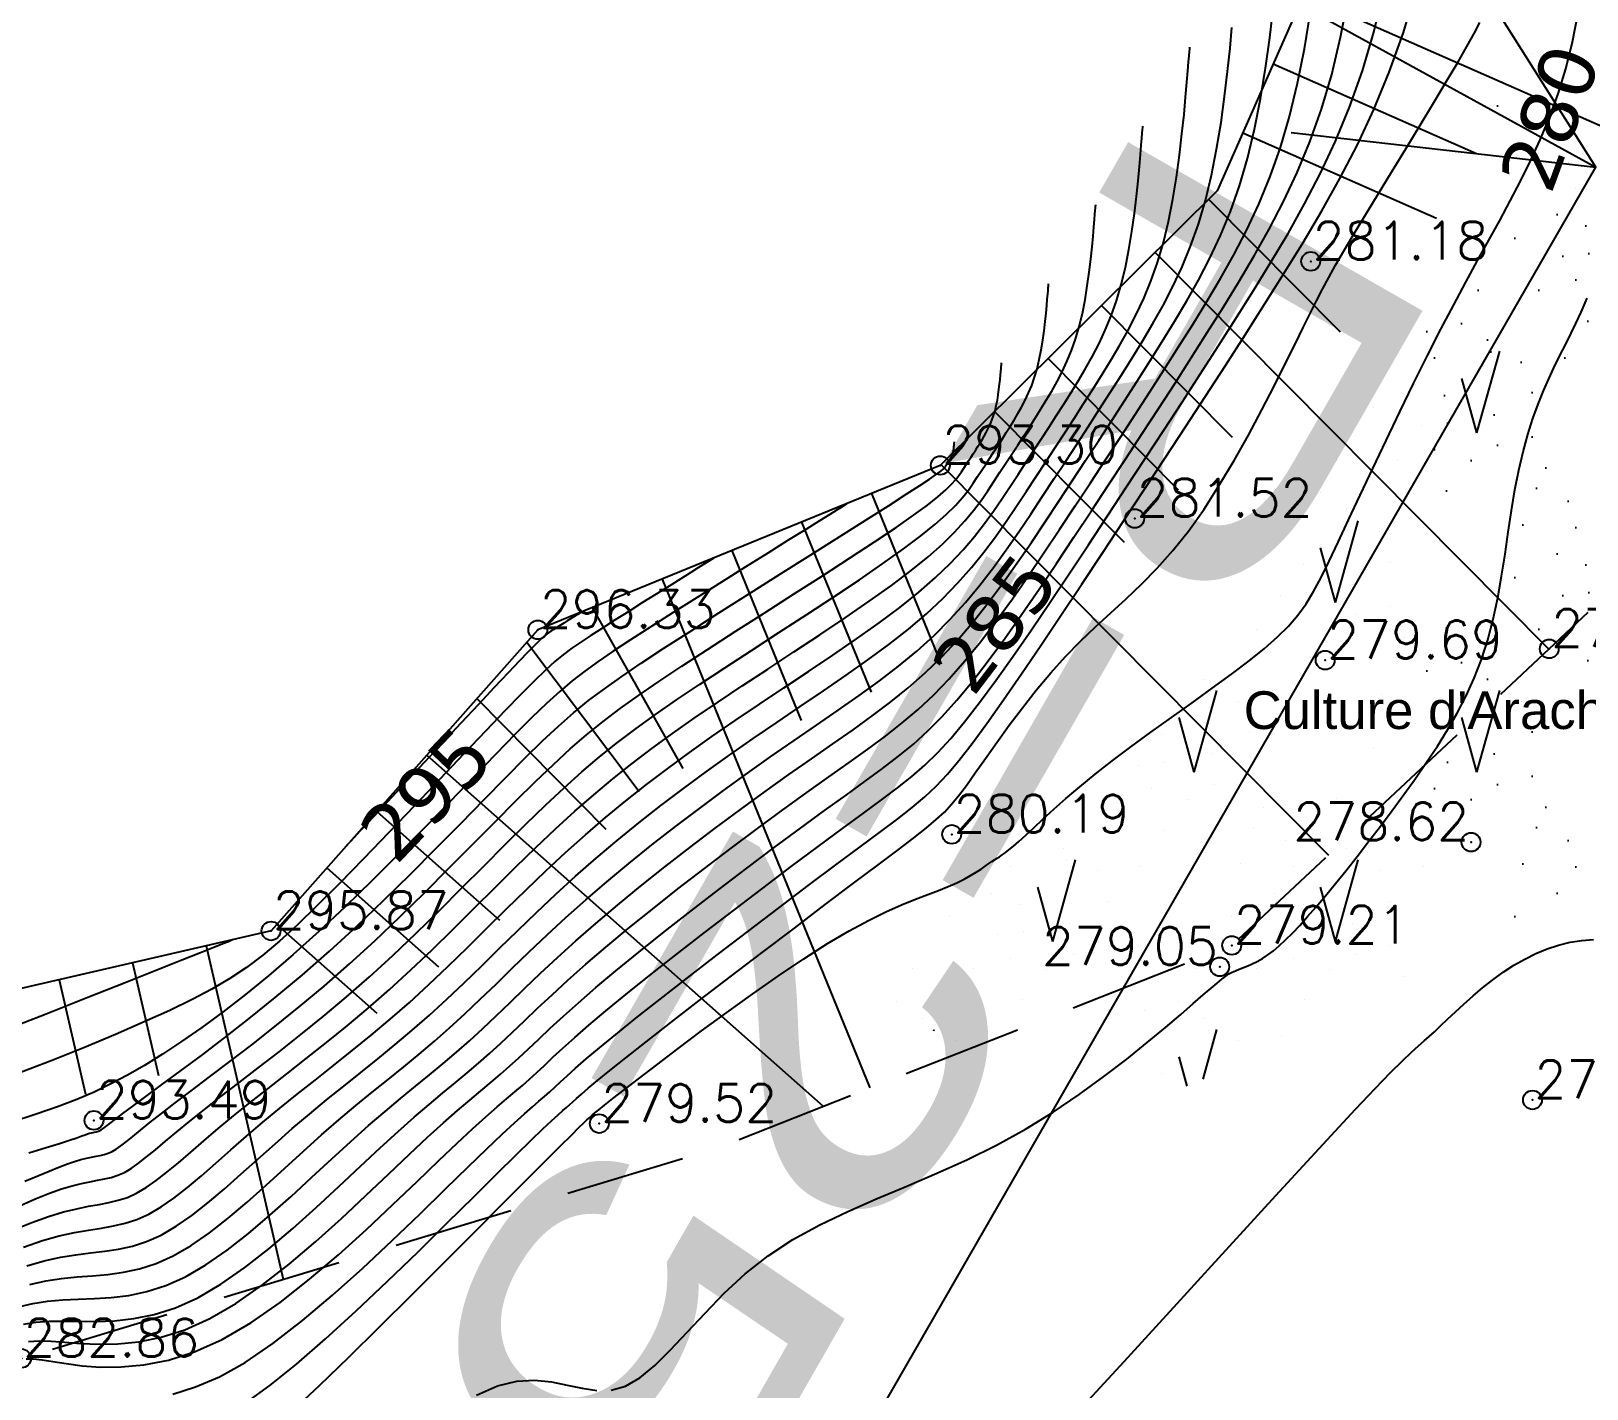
# Model space of a CAD drawing. Header units: millimetres. Extents: x 524954 to 526204, y 9523489 to 9524010.
# Drawn here: x 525269.15 to 525310.42, y 9523819.64 to 9523855.67 of the extents above; entities that cross this region are included whole.
import ezdxf
from ezdxf.enums import TextEntityAlignment as Align

# ---------------------------------------------------------------- set-up
doc = ezdxf.new("R2010")
doc.units = ezdxf.units.MM
doc.header["$PDMODE"] = 32
doc.header["$PDSIZE"] = 0.5
doc.linetypes.add('CACHE2', pattern=[4.7625, 3.175, -1.5875])
for name, color, linetype in [('Bas_Talus', 40, 'CACHE2'), ('CN_01_00', 3, 'Continuous'), ('CN_02_00', 4, 'Continuous'), ('CN_05_00', 6, 'Continuous'), ('CN_10_00', 1, 'Continuous'), ('Cotation Courbes de niveau', 7, 'Continuous'), ('Haut_Talus', 30, 'Continuous'), ('PLUME_2', 1, 'Continuous'), ('Talus', 2, 'Continuous'), ('TopoAlt', 3, 'Continuous'), ('TOPOJIS', 7, 'Continuous'), ('Toponomie', 7, 'CACHE2'), ('Végétation_Plantation', 70, 'Continuous')]:
    doc.layers.add(name, color=color, linetype=linetype)
doc.styles.add('Simplex 1.0', font='Simplex.shx', dxfattribs={"width": 0.99, "height": 1})
doc.styles.get("Standard").update_dxf_attribs({"font": 'arial.ttf'})
doc.styles.add('Verdana 1.0', font='verdana.ttf', dxfattribs={"width": 0.99, "height": 1})

# ---------------------------------------------------------------- blocks, each defined once
blk = doc.blocks.new('TCPOINT M')
at = {"color": 0}
blk.add_point((0, 0), dxfattribs=at)
at = {"layer": 'TopoAlt', "style": 'Simplex 1.0', "width": 0.99}
blk.add_attdef('ALT', (0.15, 0.15), '', height=1, dxfattribs=at)

msp = doc.modelspace()

# ---------------------------------------------------------------- hatches: boundary and pattern name
at = {"layer": 'Végétation_Plantation', "linetype": 'CACHE2', "ltscale": 0.5}
h = msp.add_hatch(dxfattribs=at)
h.set_pattern_fill('BROUSS', color=256, scale=1.5, style=0)
h.set_pattern_definition([(74.475889, (0, 0), (-3.750000001, 13.500000005), [2.25, -11.761156275]), (74.475889, (3.75, 4.5), (-3.750000001, 13.500000005), [2.25, -11.761156275]), (74.475889, (7.5, 9), (-3.750000001, 13.500000005), [2.25, -11.761156275]), (105.524111, (0, 0), (-7.500000003, 4e-10), [1.5, -12.511156275]), (105.524111, (3.75, 4.5), (-7.500000003, 4e-10), [1.5, -12.511156275]), (105.524111, (7.5, 9), (-7.500000003, 4e-10), [1.5, -12.511156275]), (0, (0.453, 0.484), (3.75, 4.5), [0, -7.5]), (0, (1.468, 1.072), (3.75, 4.5), [0, -7.5]), (0, (1.1713, 1.8804), (3.75, 4.5), [0, -7.5]), (0, (2.327, 1.9907), (3.75, 4.5), [0, -7.5]), (0, (1.64, 3.7912), (3.75, 4.5), [0, -7.5]), (0, (0.3684, 2.1545), (3.75, 4.5), [0, -7.5]), (0, (0.281, 2.4684), (3.75, 4.5), [0, -7.5]), (0, (0.0314, 3.7912), (3.75, 4.5), [0, -7.5]), (0, (-0.7807, 0.2634), (3.75, 4.5), [0, -7.5]), (0, (-0.8588, 0.9984), (3.75, 4.5), [0, -7.5]), (0, (-1.468, 0.19), (3.75, 4.5), [0, -7.5]), (0, (-1.624, 1.2924), (3.75, 4.5), [0, -7.5]), (0, (-1.1242, 1.9905), (3.75, 4.5), [0, -7.5]), (0, (-1.3274, 2.6888), (3.75, 4.5), [0, -7.5]), (0, (-1.9207, 3.5707), (3.75, 4.5), [0, -7.5]), (0, (-0.406, 2.9085), (3.75, 4.5), [0, -7.5]), (0, (-2.53, 2.064), (3.75, 4.5), [0, -7.5]), (0, (-2.7485, 0.6675), (3.75, 4.5), [0, -7.5]), (0, (-1.1235, -0.4347), (3.75, 4.5), [0, -7.5]), (0, (-0.156, -0.7287), (3.75, 4.5), [0, -7.5]), (0, (-0.812, -1.537), (3.75, 4.5), [0, -7.5]), (0, (1.5774, -1.4635), (3.75, 4.5), [0, -7.5]), (0, (0.5466, -0.3245), (3.75, 4.5), [0, -7.5]), (0, (1.468, -0.104), (3.75, 4.5), [0, -7.5])])
h.paths.add_polyline_path([(525311.992, 9523862.041), (525316.951, 9523861.738), (525316.172, 9523853.705), (525314.206, 9523849.526), (525314.269, 9523844.903), (525315.094, 9523841.087), (525313.825, 9523836.527), (525311.288, 9523833.361), (525306.213, 9523830.491), (525299.295, 9523827.441), (525294.221, 9523828.327), (525291.453, 9523830.339), (525292.597, 9523832.287), (525297.663, 9523835.493), (525302.087, 9523840.979), (525306.512, 9523849.915), (525309.724, 9523858.126), (525309.653, 9523860.192)])

# ---------------------------------------------------------------- linework, layer by layer
at = {"layer": 'Bas_Talus', "flags": 128}
msp.add_lwpolyline([(525199.208, 9523799.132), (525208.8, 9523801.776), (525220.795, 9523804.478), (525231.919, 9523806.249), (525244.031, 9523805.939), (525246.35, 9523809.16), (525255.359, 9523814.932), (525262.717, 9523816.004), (525268.895, 9523820.451), (525287.363, 9523826.037), (525301, 9523831.408), (525309.422, 9523839.276), (525318.775, 9523848.13), (525321.585, 9523856.913), (525321.412, 9523876.469)], dxfattribs=at)
at = {"layer": 'CN_01_00', "flags": 128}
for points, elevation in [([(525269.02, 9523820.437), (525269.214, 9523820.44), (525269.443, 9523820.416), (525269.726, 9523820.371), (525270.08, 9523820.313), (525270.504, 9523820.258), (525270.993, 9523820.222), (525271.542, 9523820.223), (525272.144, 9523820.28), (525272.794, 9523820.408), (525273.487, 9523820.627), (525274.218, 9523820.953), (525274.979, 9523821.397), (525275.758, 9523821.938), (525276.539, 9523822.549), (525277.308, 9523823.203), (525278.05, 9523823.872), (525278.749, 9523824.53), (525279.392, 9523825.148), (525279.964, 9523825.7), (525280.454, 9523826.165), (525280.868, 9523826.548), (525281.217, 9523826.863), (525281.513, 9523827.122), (525281.766, 9523827.339), (525281.987, 9523827.526), (525282.186, 9523827.696), (525282.376, 9523827.862), (525282.565, 9523828.036), (525282.768, 9523828.226), (525282.995, 9523828.439), (525283.259, 9523828.682), (525283.573, 9523828.963), (525283.947, 9523829.29), (525284.395, 9523829.669), (525284.929, 9523830.107), (525285.555, 9523830.608), (525286.254, 9523831.158), (525287.004, 9523831.74), (525287.78, 9523832.336), (525288.558, 9523832.929), (525289.316, 9523833.5), (525290.028, 9523834.032), (525290.672, 9523834.507), (525291.229, 9523834.914), (525291.711, 9523835.267), (525292.132, 9523835.585), (525292.51, 9523835.887), (525292.86, 9523836.194), (525293.2, 9523836.525), (525293.544, 9523836.899), (525293.91, 9523837.337), (525294.311, 9523837.852), (525294.744, 9523838.439), (525295.203, 9523839.086), (525295.684, 9523839.78), (525296.18, 9523840.511), (525296.686, 9523841.267), (525297.197, 9523842.037), (525297.706, 9523842.808), (525298.21, 9523843.572), (525298.707, 9523844.327), (525299.199, 9523845.077), (525299.684, 9523845.821), (525300.165, 9523846.563), (525300.64, 9523847.304), (525301.111, 9523848.045), (525301.578, 9523848.788), (525302.04, 9523849.537), (525302.493, 9523850.299), (525302.933, 9523851.083), (525303.355, 9523851.897), (525303.754, 9523852.75), (525304.125, 9523853.652), (525304.465, 9523854.611), (525304.767, 9523855.635), (525305.029, 9523856.728)], 283), ([(525269.117, 9523822.41), (525269.542, 9523822.508), (525269.96, 9523822.572), (525270.371, 9523822.612), (525270.78, 9523822.644), (525271.191, 9523822.681), (525271.606, 9523822.738), (525272.031, 9523822.828), (525272.468, 9523822.968), (525272.921, 9523823.17), (525273.393, 9523823.445), (525273.88, 9523823.783), (525274.377, 9523824.172), (525274.88, 9523824.596), (525275.385, 9523825.043), (525275.885, 9523825.498), (525276.377, 9523825.948), (525276.856, 9523826.379), (525277.318, 9523826.781), (525277.764, 9523827.157), (525278.198, 9523827.513), (525278.621, 9523827.855), (525279.035, 9523828.191), (525279.443, 9523828.526), (525279.848, 9523828.866), (525280.251, 9523829.22), (525280.655, 9523829.59), (525281.065, 9523829.979), (525281.484, 9523830.383), (525281.916, 9523830.804), (525282.366, 9523831.238), (525282.837, 9523831.686), (525283.334, 9523832.146), (525283.862, 9523832.618), (525284.421, 9523833.099), (525285.009, 9523833.586), (525285.618, 9523834.075), (525286.244, 9523834.563), (525286.878, 9523835.045), (525287.516, 9523835.518), (525288.151, 9523835.978), (525288.778, 9523836.421), (525289.39, 9523836.844), (525289.985, 9523837.252), (525290.561, 9523837.648), (525291.117, 9523838.038), (525291.652, 9523838.426), (525292.162, 9523838.818), (525292.646, 9523839.218), (525293.104, 9523839.632), (525293.533, 9523840.062), (525293.936, 9523840.507), (525294.316, 9523840.965), (525294.676, 9523841.431), (525295.02, 9523841.903), (525295.35, 9523842.379), (525295.67, 9523842.854), (525295.983, 9523843.327), (525296.291, 9523843.794), (525296.595, 9523844.256), (525296.896, 9523844.714), (525297.193, 9523845.17), (525297.487, 9523845.623), (525297.778, 9523846.076), (525298.066, 9523846.53), (525298.351, 9523846.984), (525298.634, 9523847.442), (525298.911, 9523847.908), (525299.18, 9523848.388), (525299.438, 9523848.886), (525299.682, 9523849.408), (525299.909, 9523849.959), (525300.117, 9523850.546), (525300.302, 9523851.172), (525300.462, 9523851.84), (525300.599, 9523852.536), (525300.715, 9523853.239), (525300.811, 9523853.932), (525300.89, 9523854.596), (525300.954, 9523855.212), (525301.005, 9523855.762)], 287), ([(525274.872, 9523819.294), (525275.485, 9523819.731), (525276.187, 9523820.296), (525276.958, 9523820.967), (525277.771, 9523821.709), (525278.599, 9523822.492), (525279.415, 9523823.281), (525280.191, 9523824.044), (525280.902, 9523824.748), (525281.518, 9523825.361), (525282.022, 9523825.856), (525282.42, 9523826.243), (525282.727, 9523826.538), (525282.959, 9523826.756), (525283.132, 9523826.913), (525283.259, 9523827.026), (525283.356, 9523827.111), (525283.438, 9523827.184), (525283.521, 9523827.259), (525283.619, 9523827.349), (525283.751, 9523827.466), (525283.931, 9523827.621), (525284.176, 9523827.826), (525284.503, 9523828.092), (525284.926, 9523828.43), (525285.463, 9523828.852), (525286.121, 9523829.363), (525286.877, 9523829.945), (525287.696, 9523830.573), (525288.548, 9523831.223), (525289.398, 9523831.87), (525290.216, 9523832.49), (525290.967, 9523833.058), (525291.619, 9523833.55), (525292.149, 9523833.948), (525292.568, 9523834.266), (525292.899, 9523834.525), (525293.162, 9523834.745), (525293.378, 9523834.947), (525293.569, 9523835.152), (525293.756, 9523835.381), (525293.96, 9523835.654), (525294.197, 9523835.986), (525294.469, 9523836.371), (525294.771, 9523836.796), (525295.098, 9523837.248), (525295.448, 9523837.715), (525295.816, 9523838.184), (525296.197, 9523838.642), (525296.588, 9523839.077), (525296.985, 9523839.481), (525297.386, 9523839.861), (525297.792, 9523840.233), (525298.201, 9523840.607), (525298.612, 9523840.998), (525299.025, 9523841.419), (525299.439, 9523841.882), (525299.853, 9523842.401), (525300.265, 9523842.984), (525300.67, 9523843.616), (525301.065, 9523844.277), (525301.442, 9523844.95), (525301.798, 9523845.614), (525302.126, 9523846.25), (525302.421, 9523846.838), (525302.679, 9523847.36), (525302.896, 9523847.802), (525303.082, 9523848.178), (525303.249, 9523848.511), (525303.408, 9523848.821), (525303.573, 9523849.128), (525303.756, 9523849.455), (525303.967, 9523849.821), (525304.22, 9523850.249), (525304.523, 9523850.751), (525304.865, 9523851.315), (525305.234, 9523851.92), (525305.616, 9523852.545), (525305.996, 9523853.169), (525306.362, 9523853.772), (525306.7, 9523854.334), (525306.996, 9523854.833), (525307.239, 9523855.254), (525307.433, 9523855.605), (525307.582, 9523855.896)], 281), ([(525268.954, 9523823.406), (525269.451, 9523823.576), (525269.899, 9523823.701), (525270.304, 9523823.79), (525270.673, 9523823.855), (525271.015, 9523823.91), (525271.338, 9523823.967), (525271.65, 9523824.038), (525271.959, 9523824.138), (525272.273, 9523824.279), (525272.6, 9523824.469), (525272.941, 9523824.706), (525273.297, 9523824.983), (525273.667, 9523825.293), (525274.052, 9523825.628), (525274.453, 9523825.982), (525274.869, 9523826.348), (525275.301, 9523826.719), (525275.75, 9523827.089), (525276.213, 9523827.461), (525276.688, 9523827.837), (525277.174, 9523828.221), (525277.669, 9523828.616), (525278.171, 9523829.025), (525278.678, 9523829.452), (525279.188, 9523829.898), (525279.7, 9523830.367), (525280.213, 9523830.855), (525280.728, 9523831.356), (525281.244, 9523831.864), (525281.762, 9523832.376), (525282.282, 9523832.884), (525282.804, 9523833.385), (525283.328, 9523833.873), (525283.855, 9523834.344), (525284.386, 9523834.799), (525284.926, 9523835.242), (525285.475, 9523835.676), (525286.038, 9523836.103), (525286.616, 9523836.528), (525287.213, 9523836.951), (525287.831, 9523837.378), (525288.47, 9523837.809), (525289.122, 9523838.244), (525289.776, 9523838.679), (525290.421, 9523839.113), (525291.047, 9523839.542), (525291.643, 9523839.965), (525292.198, 9523840.378), (525292.7, 9523840.779), (525293.144, 9523841.167), (525293.532, 9523841.541), (525293.872, 9523841.904), (525294.173, 9523842.256), (525294.44, 9523842.599), (525294.683, 9523842.934), (525294.907, 9523843.263), (525295.122, 9523843.586), (525295.332, 9523843.905), (525295.539, 9523844.22), (525295.745, 9523844.533), (525295.947, 9523844.844), (525296.148, 9523845.153), (525296.346, 9523845.463), (525296.543, 9523845.772), (525296.738, 9523846.082), (525296.931, 9523846.395), (525297.12, 9523846.713), (525297.303, 9523847.04), (525297.48, 9523847.38), (525297.646, 9523847.736), (525297.801, 9523848.113), (525297.943, 9523848.513), (525298.069, 9523848.941), (525298.179, 9523849.397), (525298.272, 9523849.871), (525298.351, 9523850.352), (525298.417, 9523850.825), (525298.471, 9523851.278), (525298.514, 9523851.698), (525298.549, 9523852.073), (525298.577, 9523852.39), (525298.598, 9523852.64), (525298.614, 9523852.828), (525298.625, 9523852.962), (525298.633, 9523853.052), (525298.638, 9523853.107), (525298.64, 9523853.135), (525298.641, 9523853.145), (525298.641, 9523853.147)], 289), ([(525268.905, 9523824.527), (525269.289, 9523824.69), (525269.642, 9523824.832), (525269.96, 9523824.947), (525270.242, 9523825.033), (525270.491, 9523825.095), (525270.713, 9523825.14), (525270.915, 9523825.176), (525271.101, 9523825.211), (525271.277, 9523825.253), (525271.45, 9523825.309), (525271.625, 9523825.387), (525271.807, 9523825.493), (525272.002, 9523825.629), (525272.216, 9523825.795), (525272.453, 9523825.989), (525272.719, 9523826.213), (525273.02, 9523826.466), (525273.361, 9523826.748), (525273.747, 9523827.058), (525274.182, 9523827.398), (525274.661, 9523827.766), (525275.178, 9523828.162), (525275.728, 9523828.588), (525276.304, 9523829.042), (525276.899, 9523829.525), (525277.509, 9523830.037), (525278.126, 9523830.577), (525278.745, 9523831.145), (525279.362, 9523831.731), (525279.972, 9523832.328), (525280.572, 9523832.925), (525281.158, 9523833.513), (525281.727, 9523834.083), (525282.273, 9523834.624), (525282.794, 9523835.128), (525283.288, 9523835.589), (525283.764, 9523836.013), (525284.233, 9523836.41), (525284.707, 9523836.789), (525285.198, 9523837.162), (525285.717, 9523837.537), (525286.275, 9523837.925), (525286.884, 9523838.335), (525287.55, 9523838.774), (525288.259, 9523839.236), (525288.99, 9523839.711), (525289.725, 9523840.188), (525290.443, 9523840.658), (525291.124, 9523841.111), (525291.749, 9523841.538), (525292.297, 9523841.927), (525292.755, 9523842.272), (525293.128, 9523842.576), (525293.429, 9523842.844), (525293.669, 9523843.082), (525293.86, 9523843.295), (525294.015, 9523843.49), (525294.144, 9523843.671), (525294.26, 9523843.845), (525294.372, 9523844.016), (525294.484, 9523844.184), (525294.593, 9523844.352), (525294.702, 9523844.518), (525294.809, 9523844.683), (525294.915, 9523844.849), (525295.02, 9523845.014), (525295.124, 9523845.18), (525295.228, 9523845.348), (525295.329, 9523845.518), (525295.427, 9523845.693), (525295.521, 9523845.875), (525295.61, 9523846.065), (525295.693, 9523846.266), (525295.769, 9523846.481), (525295.837, 9523846.709), (525295.895, 9523846.953), (525295.945, 9523847.207), (525295.987, 9523847.464), (525296.023, 9523847.717), (525296.051, 9523847.959), (525296.075, 9523848.184), (525296.093, 9523848.385), (525296.108, 9523848.554), (525296.119, 9523848.688), (525296.128, 9523848.788), (525296.134, 9523848.86), (525296.138, 9523848.909), (525296.141, 9523848.938), (525296.142, 9523848.953), (525296.142, 9523848.958), (525296.142, 9523848.959)], 291), ([(525284.538, 9523819.608), (525284.918, 9523819.71), (525285.303, 9523819.933), (525285.7, 9523820.262), (525286.116, 9523820.674), (525286.557, 9523821.146), (525287.029, 9523821.655), (525287.539, 9523822.178), (525288.094, 9523822.692), (525288.7, 9523823.173), (525289.361, 9523823.605), (525290.07, 9523823.994), (525290.816, 9523824.352), (525291.59, 9523824.691), (525292.381, 9523825.024), (525293.18, 9523825.363), (525293.977, 9523825.719), (525294.762, 9523826.107), (525295.526, 9523826.532), (525296.259, 9523826.987), (525296.957, 9523827.457), (525297.611, 9523827.93), (525298.214, 9523828.392), (525298.76, 9523828.829), (525299.24, 9523829.229), (525299.649, 9523829.577), (525299.981, 9523829.863), (525300.245, 9523830.093), (525300.452, 9523830.273), (525300.613, 9523830.411), (525300.738, 9523830.515), (525300.839, 9523830.592), (525300.926, 9523830.65), (525301.011, 9523830.696), (525301.102, 9523830.737), (525301.201, 9523830.777), (525301.309, 9523830.819), (525301.423, 9523830.866), (525301.546, 9523830.92), (525301.675, 9523830.984), (525301.812, 9523831.062), (525301.955, 9523831.156), (525302.104, 9523831.268), (525302.262, 9523831.401), (525302.43, 9523831.557), (525302.61, 9523831.736), (525302.803, 9523831.941), (525303.012, 9523832.173), (525303.238, 9523832.434), (525303.483, 9523832.725), (525303.749, 9523833.047), (525304.031, 9523833.397), (525304.327, 9523833.77), (525304.632, 9523834.162), (525304.944, 9523834.57), (525305.257, 9523834.988), (525305.568, 9523835.413), (525305.874, 9523835.84), (525306.17, 9523836.266), (525306.455, 9523836.694), (525306.726, 9523837.127), (525306.981, 9523837.57), (525307.218, 9523838.027), (525307.434, 9523838.5), (525307.627, 9523838.995), (525307.794, 9523839.515), (525307.936, 9523840.061), (525308.055, 9523840.628), (525308.158, 9523841.208), (525308.25, 9523841.793), (525308.336, 9523842.374), (525308.421, 9523842.944), (525308.511, 9523843.495), (525308.612, 9523844.018), (525308.726, 9523844.508), (525308.853, 9523844.963), (525308.988, 9523845.384), (525309.129, 9523845.77), (525309.271, 9523846.123), (525309.411, 9523846.443), (525309.545, 9523846.731), (525309.671, 9523846.986), (525309.785, 9523847.213), (525309.895, 9523847.428), (525310.006, 9523847.653), (525310.127, 9523847.906), (525310.265, 9523848.209), (525310.426, 9523848.581)], 279), ([(525269.087, 9523825.908), (525269.552, 9523826.046), (525269.908, 9523826.156), (525270.173, 9523826.241), (525270.362, 9523826.305), (525270.493, 9523826.352), (525270.583, 9523826.386), (525270.649, 9523826.409), (525270.704, 9523826.426), (525270.753, 9523826.438), (525270.797, 9523826.447), (525270.837, 9523826.454), (525270.873, 9523826.461), (525270.908, 9523826.469), (525270.942, 9523826.48), (525270.977, 9523826.496), (525271.014, 9523826.518), (525271.063, 9523826.552), (525271.135, 9523826.606), (525271.239, 9523826.686), (525271.387, 9523826.798), (525271.588, 9523826.95), (525271.853, 9523827.147), (525272.193, 9523827.398), (525272.614, 9523827.706), (525273.109, 9523828.07), (525273.669, 9523828.487), (525274.282, 9523828.954), (525274.938, 9523829.468), (525275.627, 9523830.025), (525276.339, 9523830.622), (525277.064, 9523831.256), (525277.79, 9523831.922), (525278.51, 9523832.608), (525279.216, 9523833.3), (525279.9, 9523833.986), (525280.555, 9523834.65), (525281.172, 9523835.281), (525281.743, 9523835.863), (525282.26, 9523836.384), (525282.721, 9523836.834), (525283.141, 9523837.226), (525283.541, 9523837.577), (525283.939, 9523837.902), (525284.358, 9523838.22), (525284.817, 9523838.546), (525285.336, 9523838.898), (525285.937, 9523839.292), (525286.63, 9523839.739), (525287.396, 9523840.229), (525288.205, 9523840.743), (525289.029, 9523841.264), (525289.838, 9523841.775), (525290.605, 9523842.258), (525291.3, 9523842.697), (525291.894, 9523843.074), (525292.365, 9523843.377), (525292.724, 9523843.61), (525292.985, 9523843.783), (525293.165, 9523843.907), (525293.28, 9523843.991), (525293.347, 9523844.046), (525293.381, 9523844.08), (525293.398, 9523844.104), (525293.413, 9523844.126), (525293.428, 9523844.148), (525293.442, 9523844.17), (525293.456, 9523844.192), (525293.47, 9523844.214), (525293.484, 9523844.235), (525293.498, 9523844.257), (525293.511, 9523844.278), (525293.525, 9523844.3), (525293.538, 9523844.322), (525293.551, 9523844.345), (525293.563, 9523844.369), (525293.575, 9523844.394), (525293.585, 9523844.42), (525293.595, 9523844.448), (525293.604, 9523844.478), (525293.612, 9523844.51), (525293.618, 9523844.543), (525293.624, 9523844.576), (525293.628, 9523844.609), (525293.632, 9523844.641), (525293.635, 9523844.67), (525293.638, 9523844.696), (525293.639, 9523844.719), (525293.641, 9523844.736), (525293.642, 9523844.749), (525293.643, 9523844.758), (525293.643, 9523844.765), (525293.644, 9523844.769), (525293.644, 9523844.77), (525293.644, 9523844.771), (525293.644, 9523844.771)], 293), ([(525280.969, 9523819.474), (525281.522, 9523819.725), (525282.034, 9523819.85), (525282.509, 9523819.873), (525282.953, 9523819.826), (525283.371, 9523819.743), (525283.771, 9523819.657), (525284.158, 9523819.601)], 279)]:
    msp.add_lwpolyline(points, dxfattribs=dict(at, elevation=elevation))
at = {"layer": 'CN_02_00', "flags": 128}
for points, elevation in [([(525269.082, 9523820.899), (525269.361, 9523820.914), (525269.68, 9523820.905), (525270.05, 9523820.878), (525270.471, 9523820.846), (525270.94, 9523820.827), (525271.454, 9523820.838), (525272.009, 9523820.894), (525272.603, 9523821.013), (525273.233, 9523821.212), (525273.894, 9523821.507), (525274.583, 9523821.909), (525275.289, 9523822.399), (525275.999, 9523822.954), (525276.701, 9523823.551), (525277.383, 9523824.165), (525278.033, 9523824.772), (525278.639, 9523825.348), (525279.187, 9523825.87), (525279.67, 9523826.319), (525280.092, 9523826.7), (525280.462, 9523827.025), (525280.79, 9523827.305), (525281.083, 9523827.552), (525281.351, 9523827.776), (525281.602, 9523827.989), (525281.844, 9523828.202), (525282.088, 9523828.425), (525282.342, 9523828.664), (525282.617, 9523828.925), (525282.924, 9523829.212), (525283.271, 9523829.532), (525283.67, 9523829.889), (525284.13, 9523830.288), (525284.662, 9523830.735), (525285.271, 9523831.231), (525285.943, 9523831.765), (525286.657, 9523832.324), (525287.396, 9523832.893), (525288.138, 9523833.458), (525288.866, 9523834.004), (525289.559, 9523834.518), (525290.198, 9523834.985), (525290.769, 9523835.397), (525291.279, 9523835.763), (525291.739, 9523836.101), (525292.162, 9523836.425), (525292.558, 9523836.752), (525292.94, 9523837.098), (525293.32, 9523837.479), (525293.709, 9523837.911), (525294.116, 9523838.405), (525294.542, 9523838.956), (525294.981, 9523839.555), (525295.432, 9523840.193), (525295.89, 9523840.859), (525296.352, 9523841.545), (525296.815, 9523842.241), (525297.276, 9523842.938), (525297.73, 9523843.627), (525298.179, 9523844.309), (525298.623, 9523844.986), (525299.062, 9523845.658), (525299.495, 9523846.328), (525299.925, 9523846.997), (525300.35, 9523847.666), (525300.771, 9523848.337), (525301.188, 9523849.014), (525301.597, 9523849.701), (525301.995, 9523850.409), (525302.376, 9523851.144), (525302.736, 9523851.915), (525303.071, 9523852.729), (525303.378, 9523853.594), (525303.651, 9523854.519), (525303.888, 9523855.506), (525304.09, 9523856.532)], 284), ([(525272.911, 9523819.502), (525273.51, 9523819.693), (525274.145, 9523819.966), (525274.828, 9523820.346), (525275.567, 9523820.849), (525276.348, 9523821.454), (525277.149, 9523822.13), (525277.95, 9523822.848), (525278.731, 9523823.577), (525279.47, 9523824.287), (525280.147, 9523824.948), (525280.741, 9523825.53), (525281.238, 9523826.01), (525281.644, 9523826.396), (525281.972, 9523826.7), (525282.236, 9523826.939), (525282.449, 9523827.126), (525282.623, 9523827.276), (525282.771, 9523827.404), (525282.907, 9523827.523), (525283.043, 9523827.647), (525283.194, 9523827.787), (525283.373, 9523827.952), (525283.595, 9523828.152), (525283.875, 9523828.395), (525284.225, 9523828.691), (525284.661, 9523829.049), (525285.196, 9523829.479), (525285.838, 9523829.985), (525286.565, 9523830.552), (525287.35, 9523831.157), (525288.164, 9523831.78), (525288.978, 9523832.399), (525289.766, 9523832.995), (525290.497, 9523833.545), (525291.145, 9523834.028), (525291.689, 9523834.432), (525292.142, 9523834.771), (525292.525, 9523835.069), (525292.858, 9523835.35), (525293.163, 9523835.636), (525293.459, 9523835.951), (525293.769, 9523836.319), (525294.112, 9523836.763), (525294.505, 9523837.3), (525294.946, 9523837.922), (525295.425, 9523838.616), (525295.936, 9523839.367), (525296.47, 9523840.163), (525297.02, 9523840.99), (525297.578, 9523841.833), (525298.137, 9523842.679), (525298.69, 9523843.516), (525299.235, 9523844.345), (525299.774, 9523845.167), (525300.307, 9523845.984), (525300.834, 9523846.798), (525301.356, 9523847.61), (525301.872, 9523848.424), (525302.384, 9523849.239), (525302.891, 9523850.061), (525303.388, 9523850.897), (525303.871, 9523851.756), (525304.334, 9523852.65), (525304.772, 9523853.586), (525305.179, 9523854.575), (525305.552, 9523855.627), (525305.884, 9523856.751)], 282), ([(525268.818, 9523821.819), (525269.198, 9523821.911), (525269.588, 9523821.974), (525269.99, 9523822.007), (525270.404, 9523822.024), (525270.833, 9523822.038), (525271.278, 9523822.067), (525271.741, 9523822.123), (525272.222, 9523822.223), (525272.723, 9523822.383), (525273.246, 9523822.616), (525273.79, 9523822.933), (525274.35, 9523823.322), (525274.918, 9523823.766), (525275.487, 9523824.248), (525276.051, 9523824.75), (525276.601, 9523825.256), (525277.131, 9523825.748), (525277.633, 9523826.209), (525278.102, 9523826.627), (525278.54, 9523827.004), (525278.953, 9523827.35), (525279.344, 9523827.672), (525279.718, 9523827.978), (525280.079, 9523828.276), (525280.432, 9523828.574), (525280.782, 9523828.88), (525281.133, 9523829.202), (525281.491, 9523829.54), (525281.861, 9523829.897), (525282.252, 9523830.273), (525282.667, 9523830.67), (525283.115, 9523831.087), (525283.6, 9523831.527), (525284.129, 9523831.99), (525284.705, 9523832.476), (525285.32, 9523832.979), (525285.965, 9523833.491), (525286.628, 9523834.006), (525287.298, 9523834.516), (525287.966, 9523835.014), (525288.621, 9523835.491), (525289.251, 9523835.942), (525289.85, 9523836.362), (525290.416, 9523836.756), (525290.954, 9523837.132), (525291.466, 9523837.5), (525291.954, 9523837.868), (525292.421, 9523838.245), (525292.871, 9523838.639), (525293.305, 9523839.058), (525293.727, 9523839.51), (525294.138, 9523839.99), (525294.538, 9523840.495), (525294.928, 9523841.018), (525295.31, 9523841.555), (525295.684, 9523842.101), (525296.052, 9523842.65), (525296.414, 9523843.197), (525296.771, 9523843.738), (525297.123, 9523844.274), (525297.472, 9523844.805), (525297.816, 9523845.332), (525298.156, 9523845.858), (525298.493, 9523846.383), (525298.827, 9523846.908), (525299.158, 9523847.435), (525299.485, 9523847.966), (525299.806, 9523848.506), (525300.118, 9523849.061), (525300.417, 9523849.638), (525300.7, 9523850.243), (525300.963, 9523850.882), (525301.204, 9523851.562), (525301.418, 9523852.288), (525301.604, 9523853.062), (525301.763, 9523853.868), (525301.897, 9523854.683), (525302.008, 9523855.486), (525302.1, 9523856.255)], 286), ([(525269.036, 9523822.908), (525269.497, 9523823.042), (525269.93, 9523823.136), (525270.338, 9523823.201), (525270.727, 9523823.249), (525271.103, 9523823.295), (525271.472, 9523823.352), (525271.84, 9523823.433), (525272.213, 9523823.553), (525272.597, 9523823.724), (525272.997, 9523823.957), (525273.411, 9523824.245), (525273.837, 9523824.577), (525274.274, 9523824.944), (525274.718, 9523825.335), (525275.169, 9523825.74), (525275.623, 9523826.148), (525276.078, 9523826.549), (525276.534, 9523826.935), (525276.988, 9523827.309), (525277.443, 9523827.675), (525277.897, 9523828.038), (525278.352, 9523828.403), (525278.807, 9523828.775), (525279.263, 9523829.159), (525279.72, 9523829.559), (525280.178, 9523829.979), (525280.639, 9523830.417), (525281.106, 9523830.869), (525281.58, 9523831.334), (525282.064, 9523831.807), (525282.56, 9523832.285), (525283.069, 9523832.766), (525283.595, 9523833.245), (525284.138, 9523833.721), (525284.698, 9523834.192), (525285.272, 9523834.659), (525285.86, 9523835.119), (525286.458, 9523835.574), (525287.066, 9523836.023), (525287.682, 9523836.465), (525288.304, 9523836.899), (525288.93, 9523837.327), (525289.553, 9523837.748), (525290.169, 9523838.164), (525290.769, 9523838.575), (525291.349, 9523838.984), (525291.902, 9523839.391), (525292.422, 9523839.798), (525292.902, 9523840.206), (525293.338, 9523840.614), (525293.734, 9523841.024), (525294.094, 9523841.434), (525294.424, 9523841.844), (525294.73, 9523842.251), (525295.017, 9523842.657), (525295.289, 9523843.059), (525295.552, 9523843.456), (525295.812, 9523843.849), (525296.067, 9523844.238), (525296.32, 9523844.623), (525296.57, 9523845.007), (525296.817, 9523845.388), (525297.062, 9523845.769), (525297.304, 9523846.151), (525297.544, 9523846.533), (525297.782, 9523846.919), (525298.015, 9523847.311), (525298.242, 9523847.714), (525298.459, 9523848.133), (525298.664, 9523848.572), (525298.855, 9523849.036), (525299.03, 9523849.529), (525299.186, 9523850.056), (525299.32, 9523850.619), (525299.436, 9523851.204), (525299.533, 9523851.795), (525299.614, 9523852.378), (525299.68, 9523852.937), (525299.734, 9523853.455), (525299.777, 9523853.918), (525299.811, 9523854.308), (525299.837, 9523854.616), (525299.857, 9523854.847), (525299.871, 9523855.013), (525299.88, 9523855.124), (525299.886, 9523855.192), (525299.889, 9523855.226), (525299.89, 9523855.239), (525299.89, 9523855.241)], 288), ([(525268.983, 9523825.156), (525269.333, 9523825.294), (525269.633, 9523825.416), (525269.891, 9523825.521), (525270.113, 9523825.609), (525270.305, 9523825.678), (525270.473, 9523825.73), (525270.622, 9523825.767), (525270.755, 9523825.793), (525270.876, 9523825.815), (525270.987, 9523825.836), (525271.093, 9523825.861), (525271.196, 9523825.895), (525271.301, 9523825.941), (525271.41, 9523826.006), (525271.533, 9523826.091), (525271.675, 9523826.2), (525271.846, 9523826.337), (525272.053, 9523826.506), (525272.304, 9523826.708), (525272.607, 9523826.947), (525272.97, 9523827.228), (525273.398, 9523827.552), (525273.885, 9523827.918), (525274.423, 9523828.325), (525275.005, 9523828.771), (525275.621, 9523829.255), (525276.263, 9523829.775), (525276.924, 9523830.329), (525277.595, 9523830.916), (525278.267, 9523831.533), (525278.936, 9523832.17), (525279.594, 9523832.814), (525280.236, 9523833.455), (525280.857, 9523834.082), (525281.449, 9523834.682), (525282.008, 9523835.244), (525282.527, 9523835.756), (525283.005, 9523836.212), (525283.453, 9523836.62), (525283.887, 9523836.993), (525284.323, 9523837.346), (525284.778, 9523837.691), (525285.267, 9523838.042), (525285.806, 9523838.411), (525286.41, 9523838.814), (525287.09, 9523839.257), (525287.827, 9523839.733), (525288.598, 9523840.227), (525289.377, 9523840.726), (525290.141, 9523841.216), (525290.864, 9523841.685), (525291.524, 9523842.117), (525292.095, 9523842.5), (525292.56, 9523842.824), (525292.926, 9523843.093), (525293.207, 9523843.313), (525293.417, 9523843.495), (525293.57, 9523843.643), (525293.681, 9523843.768), (525293.762, 9523843.876), (525293.829, 9523843.975), (525293.893, 9523844.071), (525293.956, 9523844.166), (525294.018, 9523844.261), (525294.079, 9523844.355), (525294.139, 9523844.449), (525294.199, 9523844.542), (525294.259, 9523844.636), (525294.318, 9523844.729), (525294.376, 9523844.824), (525294.433, 9523844.92), (525294.489, 9523845.019), (525294.542, 9523845.122), (525294.592, 9523845.229), (525294.639, 9523845.343), (525294.682, 9523845.464), (525294.72, 9523845.594), (525294.753, 9523845.731), (525294.782, 9523845.875), (525294.806, 9523846.02), (525294.825, 9523846.163), (525294.842, 9523846.3), (525294.855, 9523846.427), (525294.865, 9523846.541), (525294.874, 9523846.636), (525294.88, 9523846.712), (525294.885, 9523846.769), (525294.888, 9523846.809), (525294.891, 9523846.837), (525294.892, 9523846.853), (525294.893, 9523846.862), (525294.893, 9523846.865), (525294.893, 9523846.865)], 292), ([(525290.802, 9523843.135), (525290.8, 9523843.134), (525290.785, 9523843.125), (525290.744, 9523843.099), (525290.664, 9523843.049), (525290.533, 9523842.967), (525290.337, 9523842.845), (525290.063, 9523842.673), (525289.698, 9523842.446), (525289.236, 9523842.157), (525288.694, 9523841.818), (525288.095, 9523841.443), (525287.461, 9523841.045), (525286.818, 9523840.639), (525286.186, 9523840.24), (525285.591, 9523839.86), (525285.055, 9523839.515), (525284.594, 9523839.214), (525284.195, 9523838.943), (525283.838, 9523838.687), (525283.504, 9523838.427), (525283.173, 9523838.147), (525282.824, 9523837.829), (525282.437, 9523837.456), (525281.994, 9523837.011), (525281.478, 9523836.483), (525280.898, 9523835.883), (525280.266, 9523835.229), (525279.596, 9523834.539), (525278.899, 9523833.83), (525278.189, 9523833.122), (525277.479, 9523832.43), (525276.782, 9523831.774), (525276.107, 9523831.168), (525275.459, 9523830.612), (525274.837, 9523830.105), (525274.243, 9523829.645), (525273.677, 9523829.229), (525273.14, 9523828.855), (525272.633, 9523828.521), (525272.156, 9523828.225), (525271.706, 9523827.965), (525271.27, 9523827.732), (525270.828, 9523827.519), (525270.362, 9523827.32), (525269.853, 9523827.125), (525269.285, 9523826.928), (525268.637, 9523826.721)], 294), ([(525283.755, 9523840.256), (525283.755, 9523840.256), (525283.752, 9523840.255), (525283.747, 9523840.251), (525283.735, 9523840.244), (525283.717, 9523840.233), (525283.689, 9523840.215), (525283.65, 9523840.191), (525283.598, 9523840.159), (525283.533, 9523840.118), (525283.456, 9523840.07), (525283.371, 9523840.017), (525283.282, 9523839.96), (525283.19, 9523839.903), (525283.101, 9523839.846), (525283.017, 9523839.793), (525282.941, 9523839.744), (525282.874, 9523839.7), (525282.808, 9523839.651), (525282.731, 9523839.587), (525282.633, 9523839.496), (525282.503, 9523839.366), (525282.328, 9523839.187), (525282.099, 9523838.948), (525281.805, 9523838.636), (525281.438, 9523838.247), (525281.015, 9523837.796), (525280.553, 9523837.303), (525280.074, 9523836.791), (525279.596, 9523836.279), (525279.139, 9523835.79), (525278.723, 9523835.344), (525278.367, 9523834.963), (525278.086, 9523834.662), (525277.875, 9523834.436), (525277.723, 9523834.274), (525277.622, 9523834.165), (525277.561, 9523834.099), (525277.529, 9523834.065), (525277.517, 9523834.053), (525277.516, 9523834.051)], 296), ([(525268.366, 9523829.13), (525269.553, 9523829.594), (525270.66, 9523830.031), (525271.65, 9523830.424), (525272.489, 9523830.758), (525273.149, 9523831.022), (525273.646, 9523831.22), (525274.002, 9523831.362), (525274.24, 9523831.457), (525274.385, 9523831.514), (525274.459, 9523831.544), (525274.486, 9523831.555), (525274.49, 9523831.557)], 296), ([(525297.199, 9523819.347), (525297.616, 9523819.794), (525298.148, 9523820.371), (525298.803, 9523821.086), (525299.556, 9523821.91), (525300.375, 9523822.807), (525301.226, 9523823.739), (525302.076, 9523824.668), (525302.891, 9523825.556), (525303.639, 9523826.367), (525304.286, 9523827.061), (525304.807, 9523827.612), (525305.215, 9523828.034), (525305.528, 9523828.348), (525305.767, 9523828.578), (525305.951, 9523828.747), (525306.102, 9523828.878), (525306.237, 9523828.994), (525306.378, 9523829.119), (525306.541, 9523829.271), (525306.727, 9523829.448), (525306.934, 9523829.644), (525307.159, 9523829.853), (525307.401, 9523830.069), (525307.656, 9523830.286), (525307.923, 9523830.498), (525308.199, 9523830.698), (525308.482, 9523830.882), (525308.771, 9523831.047), (525309.066, 9523831.191), (525309.365, 9523831.315), (525309.668, 9523831.415), (525309.974, 9523831.492), (525310.283, 9523831.543), (525310.594, 9523831.568)], 278)]:
    msp.add_lwpolyline(points, dxfattribs=dict(at, elevation=elevation))
at = {"layer": 'CN_05_00', "flags": 128}
for points, elevation in [([(525268.95, 9523821.359), (525269.28, 9523821.413), (525269.634, 9523821.44), (525270.02, 9523821.443), (525270.438, 9523821.435), (525270.887, 9523821.433), (525271.366, 9523821.452), (525271.875, 9523821.509), (525272.413, 9523821.618), (525272.978, 9523821.797), (525273.57, 9523822.062), (525274.186, 9523822.421), (525274.819, 9523822.86), (525275.458, 9523823.36), (525276.094, 9523823.899), (525276.717, 9523824.457), (525277.317, 9523825.014), (525277.885, 9523825.548), (525278.41, 9523826.04), (525278.886, 9523826.473), (525279.316, 9523826.852), (525279.708, 9523827.188), (525280.067, 9523827.489), (525280.4, 9523827.765), (525280.715, 9523828.026), (525281.017, 9523828.281), (525281.313, 9523828.541), (525281.61, 9523828.813), (525281.916, 9523829.102), (525282.239, 9523829.411), (525282.588, 9523829.743), (525282.969, 9523830.101), (525283.392, 9523830.488), (525283.865, 9523830.907), (525284.395, 9523831.362), (525284.988, 9523831.853), (525285.632, 9523832.372), (525286.311, 9523832.908), (525287.012, 9523833.45), (525287.718, 9523833.987), (525288.416, 9523834.509), (525289.09, 9523835.005), (525289.725, 9523835.464), (525290.31, 9523835.879), (525290.848, 9523836.259), (525291.347, 9523836.616), (525291.814, 9523836.963), (525292.256, 9523837.31), (525292.681, 9523837.671), (525293.095, 9523838.059), (525293.507, 9523838.484), (525293.922, 9523838.957), (525294.34, 9523839.473), (525294.76, 9523840.025), (525295.18, 9523840.606), (525295.6, 9523841.207), (525296.018, 9523841.823), (525296.434, 9523842.446), (525296.845, 9523843.067), (525297.251, 9523843.683), (525297.651, 9523844.292), (525298.047, 9523844.895), (525298.439, 9523845.495), (525298.826, 9523846.093), (525299.209, 9523846.69), (525299.588, 9523847.287), (525299.964, 9523847.886), (525300.337, 9523848.49), (525300.702, 9523849.104), (525301.056, 9523849.735), (525301.396, 9523850.391), (525301.718, 9523851.079), (525302.017, 9523851.806), (525302.291, 9523852.578), (525302.535, 9523853.404), (525302.746, 9523854.284), (525302.926, 9523855.2), (525303.078, 9523856.127)], 285), ([(525287.279, 9523841.696), (525287.277, 9523841.695), (525287.269, 9523841.69), (525287.245, 9523841.675), (525287.2, 9523841.647), (525287.125, 9523841.6), (525287.013, 9523841.53), (525286.856, 9523841.432), (525286.648, 9523841.302), (525286.385, 9523841.138), (525286.075, 9523840.944), (525285.733, 9523840.73), (525285.372, 9523840.503), (525285.004, 9523840.271), (525284.644, 9523840.043), (525284.304, 9523839.827), (525283.998, 9523839.63), (525283.733, 9523839.456), (525283.499, 9523839.294), (525283.276, 9523839.127), (525283.047, 9523838.938), (525282.796, 9523838.712), (525282.503, 9523838.43), (525282.153, 9523838.078), (525281.727, 9523837.639), (525281.214, 9523837.103), (525280.628, 9523836.487), (525279.99, 9523835.816), (525279.321, 9523835.113), (525278.641, 9523834.402), (525277.97, 9523833.708), (525277.329, 9523833.054), (525276.739, 9523832.464), (525276.214, 9523831.957), (525275.74, 9523831.524), (525275.296, 9523831.15), (525274.863, 9523830.823), (525274.42, 9523830.527), (525273.947, 9523830.248), (525273.423, 9523829.972), (525272.829, 9523829.685), (525272.15, 9523829.377), (525271.391, 9523829.048), (525270.564, 9523828.704), (525269.681, 9523828.35), (525268.753, 9523827.992)], 295)]:
    msp.add_lwpolyline(points, dxfattribs=dict(at, elevation=elevation))
at = {"layer": 'CN_10_00', "flags": 128}
for points, elevation in [([(525276.141, 9523819.115), (525276.806, 9523819.743), (525277.567, 9523820.479), (525278.392, 9523821.289), (525279.247, 9523822.136), (525280.099, 9523822.985), (525280.913, 9523823.801), (525281.656, 9523824.548), (525282.295, 9523825.191), (525282.806, 9523825.702), (525283.195, 9523826.091), (525283.482, 9523826.375), (525283.683, 9523826.573), (525283.814, 9523826.701), (525283.895, 9523826.777), (525283.94, 9523826.819), (525283.969, 9523826.844), (525283.997, 9523826.87), (525284.038, 9523826.906), (525284.104, 9523826.962), (525284.209, 9523827.047), (525284.365, 9523827.171), (525284.585, 9523827.344), (525284.881, 9523827.574), (525285.266, 9523827.872), (525285.749, 9523828.241), (525286.313, 9523828.669), (525286.938, 9523829.138), (525287.605, 9523829.629), (525288.292, 9523830.124), (525288.98, 9523830.605), (525289.648, 9523831.055), (525290.276, 9523831.456), (525290.848, 9523831.792), (525291.363, 9523832.07), (525291.826, 9523832.297), (525292.239, 9523832.482), (525292.607, 9523832.632), (525292.934, 9523832.758), (525293.223, 9523832.867), (525293.479, 9523832.968), (525293.704, 9523833.067), (525293.901, 9523833.165), (525294.073, 9523833.26), (525294.223, 9523833.351), (525294.352, 9523833.435), (525294.462, 9523833.512), (525294.557, 9523833.58), (525294.639, 9523833.637), (525294.71, 9523833.683), (525294.776, 9523833.723), (525294.841, 9523833.762), (525294.912, 9523833.808), (525294.994, 9523833.865), (525295.091, 9523833.94), (525295.21, 9523834.039), (525295.356, 9523834.168), (525295.534, 9523834.332), (525295.746, 9523834.53), (525295.993, 9523834.76), (525296.278, 9523835.019), (525296.603, 9523835.305), (525296.968, 9523835.617), (525297.377, 9523835.951), (525297.83, 9523836.306), (525298.326, 9523836.678), (525298.854, 9523837.063), (525299.399, 9523837.454), (525299.947, 9523837.845), (525300.483, 9523838.23), (525300.992, 9523838.603), (525301.459, 9523838.958), (525301.871, 9523839.289), (525302.217, 9523839.593), (525302.506, 9523839.881), (525302.753, 9523840.169), (525302.97, 9523840.471), (525303.172, 9523840.801), (525303.372, 9523841.174), (525303.585, 9523841.606), (525303.824, 9523842.111), (525304.099, 9523842.698), (525304.407, 9523843.355), (525304.741, 9523844.063), (525305.093, 9523844.806), (525305.457, 9523845.564), (525305.825, 9523846.321), (525306.191, 9523847.058), (525306.546, 9523847.757), (525306.887, 9523848.406), (525307.212, 9523849.009), (525307.523, 9523849.576), (525307.822, 9523850.118), (525308.109, 9523850.644), (525308.388, 9523851.163), (525308.659, 9523851.687), (525308.923, 9523852.225), (525309.181, 9523852.785), (525309.428, 9523853.375), (525309.658, 9523854.001), (525309.865, 9523854.668), (525310.043, 9523855.382), (525310.186, 9523856.149)], 280), ([(525268.687, 9523823.859), (525269.171, 9523824.055), (525269.616, 9523824.217), (525270.01, 9523824.337), (525270.36, 9523824.423), (525270.671, 9523824.486), (525270.954, 9523824.537), (525271.215, 9523824.587), (525271.462, 9523824.645), (525271.704, 9523824.724), (525271.949, 9523824.833), (525272.204, 9523824.981), (525272.472, 9523825.168), (525272.756, 9523825.389), (525273.06, 9523825.641), (525273.386, 9523825.92), (525273.736, 9523826.224), (525274.115, 9523826.548), (525274.524, 9523826.888), (525274.966, 9523827.243), (525275.437, 9523827.613), (525275.933, 9523828), (525276.451, 9523828.405), (525276.986, 9523828.829), (525277.535, 9523829.275), (525278.093, 9523829.744), (525278.657, 9523830.238), (525279.222, 9523830.756), (525279.787, 9523831.293), (525280.35, 9523831.842), (525280.908, 9523832.395), (525281.46, 9523832.944), (525282.004, 9523833.483), (525282.539, 9523834.005), (525283.061, 9523834.501), (525283.571, 9523834.966), (525284.075, 9523835.406), (525284.58, 9523835.826), (525285.091, 9523836.233), (525285.618, 9523836.633), (525286.167, 9523837.032), (525286.744, 9523837.438), (525287.357, 9523837.856), (525288.01, 9523838.292), (525288.69, 9523838.74), (525289.383, 9523839.195), (525290.073, 9523839.651), (525290.745, 9523840.1), (525291.383, 9523840.538), (525291.973, 9523840.958), (525292.499, 9523841.353), (525292.949, 9523841.719), (525293.33, 9523842.058), (525293.65, 9523842.374), (525293.921, 9523842.669), (525294.15, 9523842.947), (525294.349, 9523843.212), (525294.526, 9523843.467), (525294.691, 9523843.715), (525294.852, 9523843.96), (525295.011, 9523844.202), (525295.169, 9523844.442), (525295.325, 9523844.681), (525295.478, 9523844.918), (525295.631, 9523845.156), (525295.782, 9523845.393), (525295.931, 9523845.631), (525296.079, 9523845.871), (525296.224, 9523846.115), (525296.365, 9523846.366), (525296.5, 9523846.627), (525296.628, 9523846.901), (525296.747, 9523847.19), (525296.856, 9523847.497), (525296.953, 9523847.825), (525297.037, 9523848.175), (525297.109, 9523848.539), (525297.169, 9523848.908), (525297.22, 9523849.271), (525297.261, 9523849.619), (525297.295, 9523849.941), (525297.321, 9523850.229), (525297.342, 9523850.472), (525297.359, 9523850.664), (525297.371, 9523850.808), (525297.38, 9523850.911), (525297.386, 9523850.98), (525297.389, 9523851.022), (525297.391, 9523851.044), (525297.392, 9523851.052), (525297.392, 9523851.053)], 290)]:
    msp.add_lwpolyline(points, dxfattribs=dict(at, elevation=elevation))
at = {"layer": 'Haut_Talus', "flags": 128}
msp.add_lwpolyline([(525305.258, 9523872.348), (525303.919, 9523858.929), (525300.61, 9523851.426), (525293.269, 9523844.143), (525282.592, 9523839.781), (525275.516, 9523831.793), (525253.744, 9523826.768), (525245.57, 9523825.329), (525240.135, 9523822.185), (525230.924, 9523815.815), (525222.259, 9523815.735), (525216.104, 9523815.103), (525209.421, 9523814.511), (525202.627, 9523812.837), (525192.887, 9523812.103), (525187.234, 9523809.827), (525173.584, 9523803.067), (525162.811, 9523802.853), (525159.084, 9523803.152)], dxfattribs=at)
at = {"layer": 'PLUME_2'}
for points in [[(525240.72, 9523883.05), (525266.454, 9523873.899), (525291.337, 9523862.681), (525310.661, 9523852.06)], [(525302.573, 9523852.973), (525310.661, 9523852.06), (525306.126, 9523859.248)], [(525251.046, 9523748.445), (525310.661, 9523852.06)]]:
    msp.add_lwpolyline(points, dxfattribs=at)
at = {"layer": 'Talus'}
for p, q in [((525302.904, 9523856.629), (525319.195, 9523849.444)), ((525302.097, 9523854.799), (525307.492, 9523852.419)), ((525301.29, 9523852.969), (525306.428, 9523850.702)), ((525300.387, 9523851.205), (525303.88, 9523847.684)), ((525298.967, 9523849.796), (525309.413, 9523839.267)), ((525297.547, 9523848.388), (525301.015, 9523844.892)), ((525296.128, 9523846.979), (525299.581, 9523843.498)), ((525294.708, 9523845.57), (525298.147, 9523842.104)), ((525293.288, 9523844.162), (525303.565, 9523833.804)), ((525291.442, 9523843.397), (525293.29, 9523838.874)), ((525289.591, 9523842.64), (525291.435, 9523838.125)), ((525287.739, 9523841.884), (525289.581, 9523837.376)), ((525285.888, 9523841.128), (525291.403, 9523827.628)), ((525284.036, 9523840.371), (525286.442, 9523836.104)), ((525282.3, 9523839.452), (525285.284, 9523835.491)), ((525280.974, 9523837.955), (525284.4, 9523834.493)), ((525279.648, 9523836.458), (525290.166, 9523827.141)), ((525278.322, 9523834.961), (525281.574, 9523832.08)), ((525276.996, 9523833.464), (525279.959, 9523830.839)), ((525275.67, 9523831.967), (525278.325, 9523829.614)), ((525273.793, 9523831.396), (525275.835, 9523822.55)), ((525271.844, 9523830.946), (525272.535, 9523827.954)), ((525269.895, 9523830.496), (525270.596, 9523827.46))]:
    msp.add_line(p, q, dxfattribs=at)

# ---------------------------------------------------------------- block references
at = {"layer": 'TOPOJIS'}
ref = msp.add_blockref('TCPOINT M', (525303.094, 9523849.558, 281.18), dxfattribs=at)
ref.add_attrib('ALT', '281.18', (525303.144, 9523849.608, 281.18), dxfattribs={"layer": 'TopoAlt', "height": 1, "style": 'Simplex 1.0', "width": 0.99})
ref = msp.add_blockref('TCPOINT M', (525293.269, 9523844.143, 293.3), dxfattribs=at)
ref.add_attrib('ALT', '293.30', (525293.319, 9523844.193, 293.3), dxfattribs={"layer": 'TopoAlt', "height": 1, "style": 'Simplex 1.0', "width": 0.99})
ref = msp.add_blockref('TCPOINT M', (525298.426, 9523842.736, 281.52), dxfattribs=at)
ref.add_attrib('ALT', '281.52', (525298.476, 9523842.786, 281.52), dxfattribs={"layer": 'TopoAlt', "height": 1, "style": 'Simplex 1.0', "width": 0.99})
ref = msp.add_blockref('TCPOINT M', (525282.592, 9523839.781, 296.33), dxfattribs=at)
ref.add_attrib('ALT', '296.33', (525282.642, 9523839.831, 296.33), dxfattribs={"layer": 'TopoAlt', "height": 1, "style": 'Simplex 1.0', "width": 0.99})
ref = msp.add_blockref('TCPOINT M', (525303.479, 9523838.975, 279.69), dxfattribs=at)
ref.add_attrib('ALT', '279.69', (525303.529, 9523839.025, 279.69), dxfattribs={"layer": 'TopoAlt', "height": 1, "style": 'Simplex 1.0', "width": 0.99})
ref = msp.add_blockref('TCPOINT M', (525309.422, 9523839.276, 278.8), dxfattribs=at)
ref.add_attrib('ALT', '278.80', (525309.472, 9523839.326, 278.8), dxfattribs={"layer": 'TopoAlt', "height": 1, "style": 'Simplex 1.0', "width": 0.99})
ref = msp.add_blockref('TCPOINT M', (525293.571, 9523834.354, 280.19), dxfattribs=at)
ref.add_attrib('ALT', '280.19', (525293.621, 9523834.404, 280.19), dxfattribs={"layer": 'TopoAlt', "height": 1, "style": 'Simplex 1.0', "width": 0.99})
ref = msp.add_blockref('TCPOINT M', (525307.348, 9523834.148, 278.62), dxfattribs=at)
ref.add_attrib('ALT', '278.62', dxfattribs={"layer": 'TopoAlt', "height": 1, "style": 'Simplex 1.0', "width": 0.99}).set_placement((525307.298, 9523834.198, 278.62), align=Align.RIGHT)
ref = msp.add_blockref('TCPOINT M', (525275.516, 9523831.793, 295.87), dxfattribs=at)
ref.add_attrib('ALT', '295.87', (525275.566, 9523831.843, 295.87), dxfattribs={"layer": 'TopoAlt', "height": 1, "style": 'Simplex 1.0', "width": 0.99})
ref = msp.add_blockref('TCPOINT M', (525301, 9523831.408, 279.21), dxfattribs=at)
ref.add_attrib('ALT', '279.21', (525301.05, 9523831.458, 279.21), dxfattribs={"layer": 'TopoAlt', "height": 1, "style": 'Simplex 1.0', "width": 0.99})
ref = msp.add_blockref('TCPOINT M', (525300.681, 9523830.841, 279.05), dxfattribs=at)
ref.add_attrib('ALT', '279.05', dxfattribs={"layer": 'TopoAlt', "height": 1, "style": 'Simplex 1.0', "width": 0.99}).set_placement((525300.631, 9523830.891, 279.05), align=Align.RIGHT)
ref = msp.add_blockref('TCPOINT M', (525308.977, 9523827.308, 277.32), dxfattribs=at)
ref.add_attrib('ALT', '277.32', (525309.027, 9523827.358, 277.32), dxfattribs={"layer": 'TopoAlt', "height": 1, "style": 'Simplex 1.0', "width": 0.99})
ref = msp.add_blockref('TCPOINT M', (525270.818, 9523826.767, 293.49), dxfattribs=at)
ref.add_attrib('ALT', '293.49', (525270.868, 9523826.817, 293.49), dxfattribs={"layer": 'TopoAlt', "height": 1, "style": 'Simplex 1.0', "width": 0.99})
ref = msp.add_blockref('TCPOINT M', (525284.224, 9523826.681, 279.52), dxfattribs=at)
ref.add_attrib('ALT', '279.52', (525284.274, 9523826.731, 279.52), dxfattribs={"layer": 'TopoAlt', "height": 1, "style": 'Simplex 1.0', "width": 0.99})
ref = msp.add_blockref('TCPOINT M', (525268.895, 9523820.451, 282.86), dxfattribs=at)
ref.add_attrib('ALT', '282.86', (525268.945, 9523820.501, 282.86), dxfattribs={"layer": 'TopoAlt', "height": 1, "style": 'Simplex 1.0', "width": 0.99})

# ---------------------------------------------------------------- texts
at = {"layer": 'Cotation Courbes de niveau', "style": 'Verdana 1.0', "width": 0.99}
for s, rotation, p in [('280', 69.8077, (525309.428, 9523853.375, 280)), ('285', 52.7405, (525294.713, 9523839.964, 285)), ('295', 46.4082, (525279.627, 9523835.434, 295))]:
    msp.add_text(s, height=1.5, rotation=rotation, dxfattribs=at).set_placement(p, align=Align.MIDDLE_CENTER)
at = {"layer": 'PLUME_2', "width": 1.31581}
msp.add_text(' R=250  ', height=9, rotation=240.1818, dxfattribs=at).set_placement((525301.212, 9523857.887), (525269.885, 9523803.228), align=Align.FIT)
at = {"layer": 'Toponomie', "insert": (525301.315, 9523838.15), "char_height": 1, "width": 42.68298, "attachment_point": 1}
msp.add_mtext("Culture d'Arachides", dxfattribs=at)

doc.saveas('drawing.dxf')
